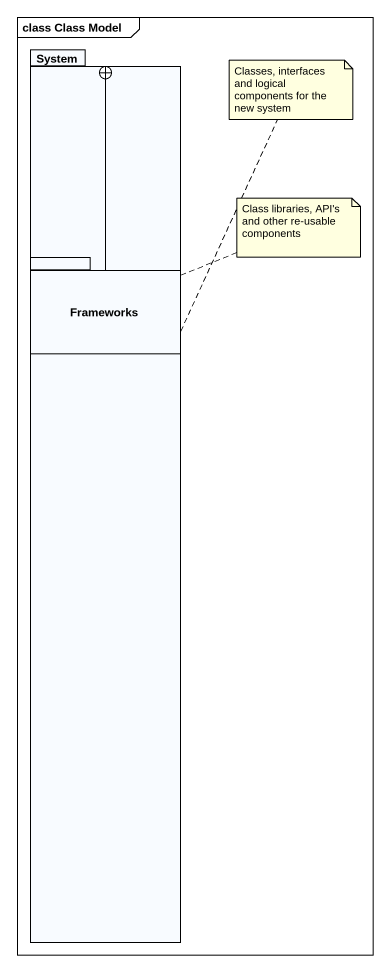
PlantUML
@startuml
mainframe class Class Model
package System {
  package Frameworks {
  }
}
Frameworks --+ System
note top of System : Classes, interfaces and logical components for the new system
note right of Frameworks : Class libraries, API's and other re-usable components
@enduml
